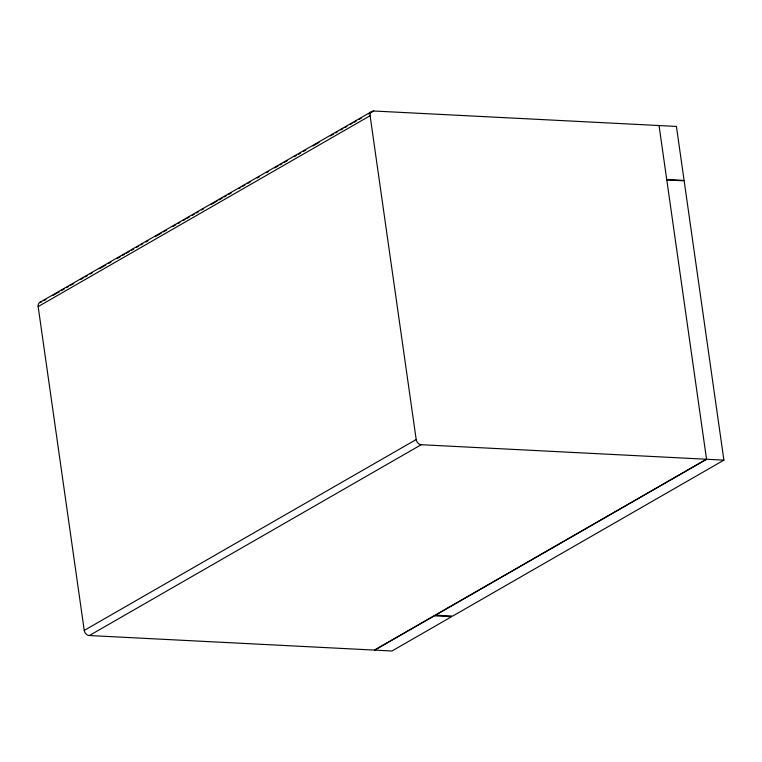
<?xml version="1.0" encoding="UTF-8"?>
<svg xmlns="http://www.w3.org/2000/svg" width="762" height="762" viewBox="0 0 762 762"><rect width="100%" height="100%" fill="white"/><g stroke="black" fill="none" stroke-linecap="round" stroke-linejoin="round"><path stroke-width="1.14" d="M39.719 302.419L371.666 111.557M43.853 300.685L45.911 299.495M53.13 295.351L59.312 291.789M61.379 290.608L64.475 288.827M66.532 287.645L68.59 286.455M70.656 285.274L73.752 283.493M80.963 279.349L83.029 278.159M85.087 276.977L87.154 275.787M90.24 274.006L92.307 272.825M99.517 268.672L105.708 265.119M108.804 263.338L110.861 262.157M117.043 258.604L120.139 256.823M122.206 255.632L124.263 254.451M126.321 253.26L129.416 251.489M131.483 250.298L133.54 249.117M136.636 247.336L138.694 246.155M140.76 244.964L142.818 243.783M145.913 242.002L147.971 240.821M155.191 236.668L161.373 233.115M163.439 231.924L166.535 230.143M172.717 226.59L175.812 224.809M177.87 223.628L179.937 222.437M183.023 220.666L185.09 219.475M187.147 218.294L189.214 217.103M192.3 215.332L194.367 214.141M196.425 212.96L198.491 211.769M201.578 209.998L203.645 208.807M210.855 204.664L217.046 201.101M219.104 199.92L222.199 198.139M224.257 196.958L226.324 195.767M228.381 194.586L231.477 192.805M238.696 188.652L240.754 187.471M242.821 186.28L244.878 185.099M247.974 183.318L250.031 182.137M257.251 177.984L259.309 176.803M266.529 172.65L268.586 171.469M274.777 167.907L277.873 166.135M279.93 164.944L281.988 163.763M284.055 162.573L287.15 160.801M294.361 156.648L296.428 155.458M298.485 154.276L300.552 153.095M303.638 151.314L305.705 150.124M312.915 145.98L319.107 142.418M330.441 135.903L333.537 134.122M335.604 132.94L337.661 131.75M340.757 129.978L342.814 128.788M344.881 127.606L346.939 126.416M350.034 124.635L352.092 123.454M354.159 122.272L356.216 121.082M359.312 119.301L361.369 118.12M368.589 113.967L373.742 111.004L676.408 126.425L684.095 180.413L666.731 179.527M659.044 125.53L706.545 459.248L374.59 650.081L434.207 615.829L451.571 616.715L391.944 650.996L88.706 635.498A5.201 4.096 60.1 0 1 84.239 630.412L38.157 306.591L370.103 115.729A5.201 4.096 60.1 0 1 373.742 111.004M84.239 630.412L416.195 439.541L370.103 115.729M89.287 635.575L421.234 444.713L723.9 460.134L684.143 180.813L666.788 179.927M706.545 459.248L435.35 615.172L452.714 616.058L723.9 460.134M421.234 444.713L420.662 444.637A5.201 4.096 60.1 0 1 416.195 439.541M38.157 306.591A5.201 4.096 60.1 0 1 41.786 301.866"/></g></svg>
